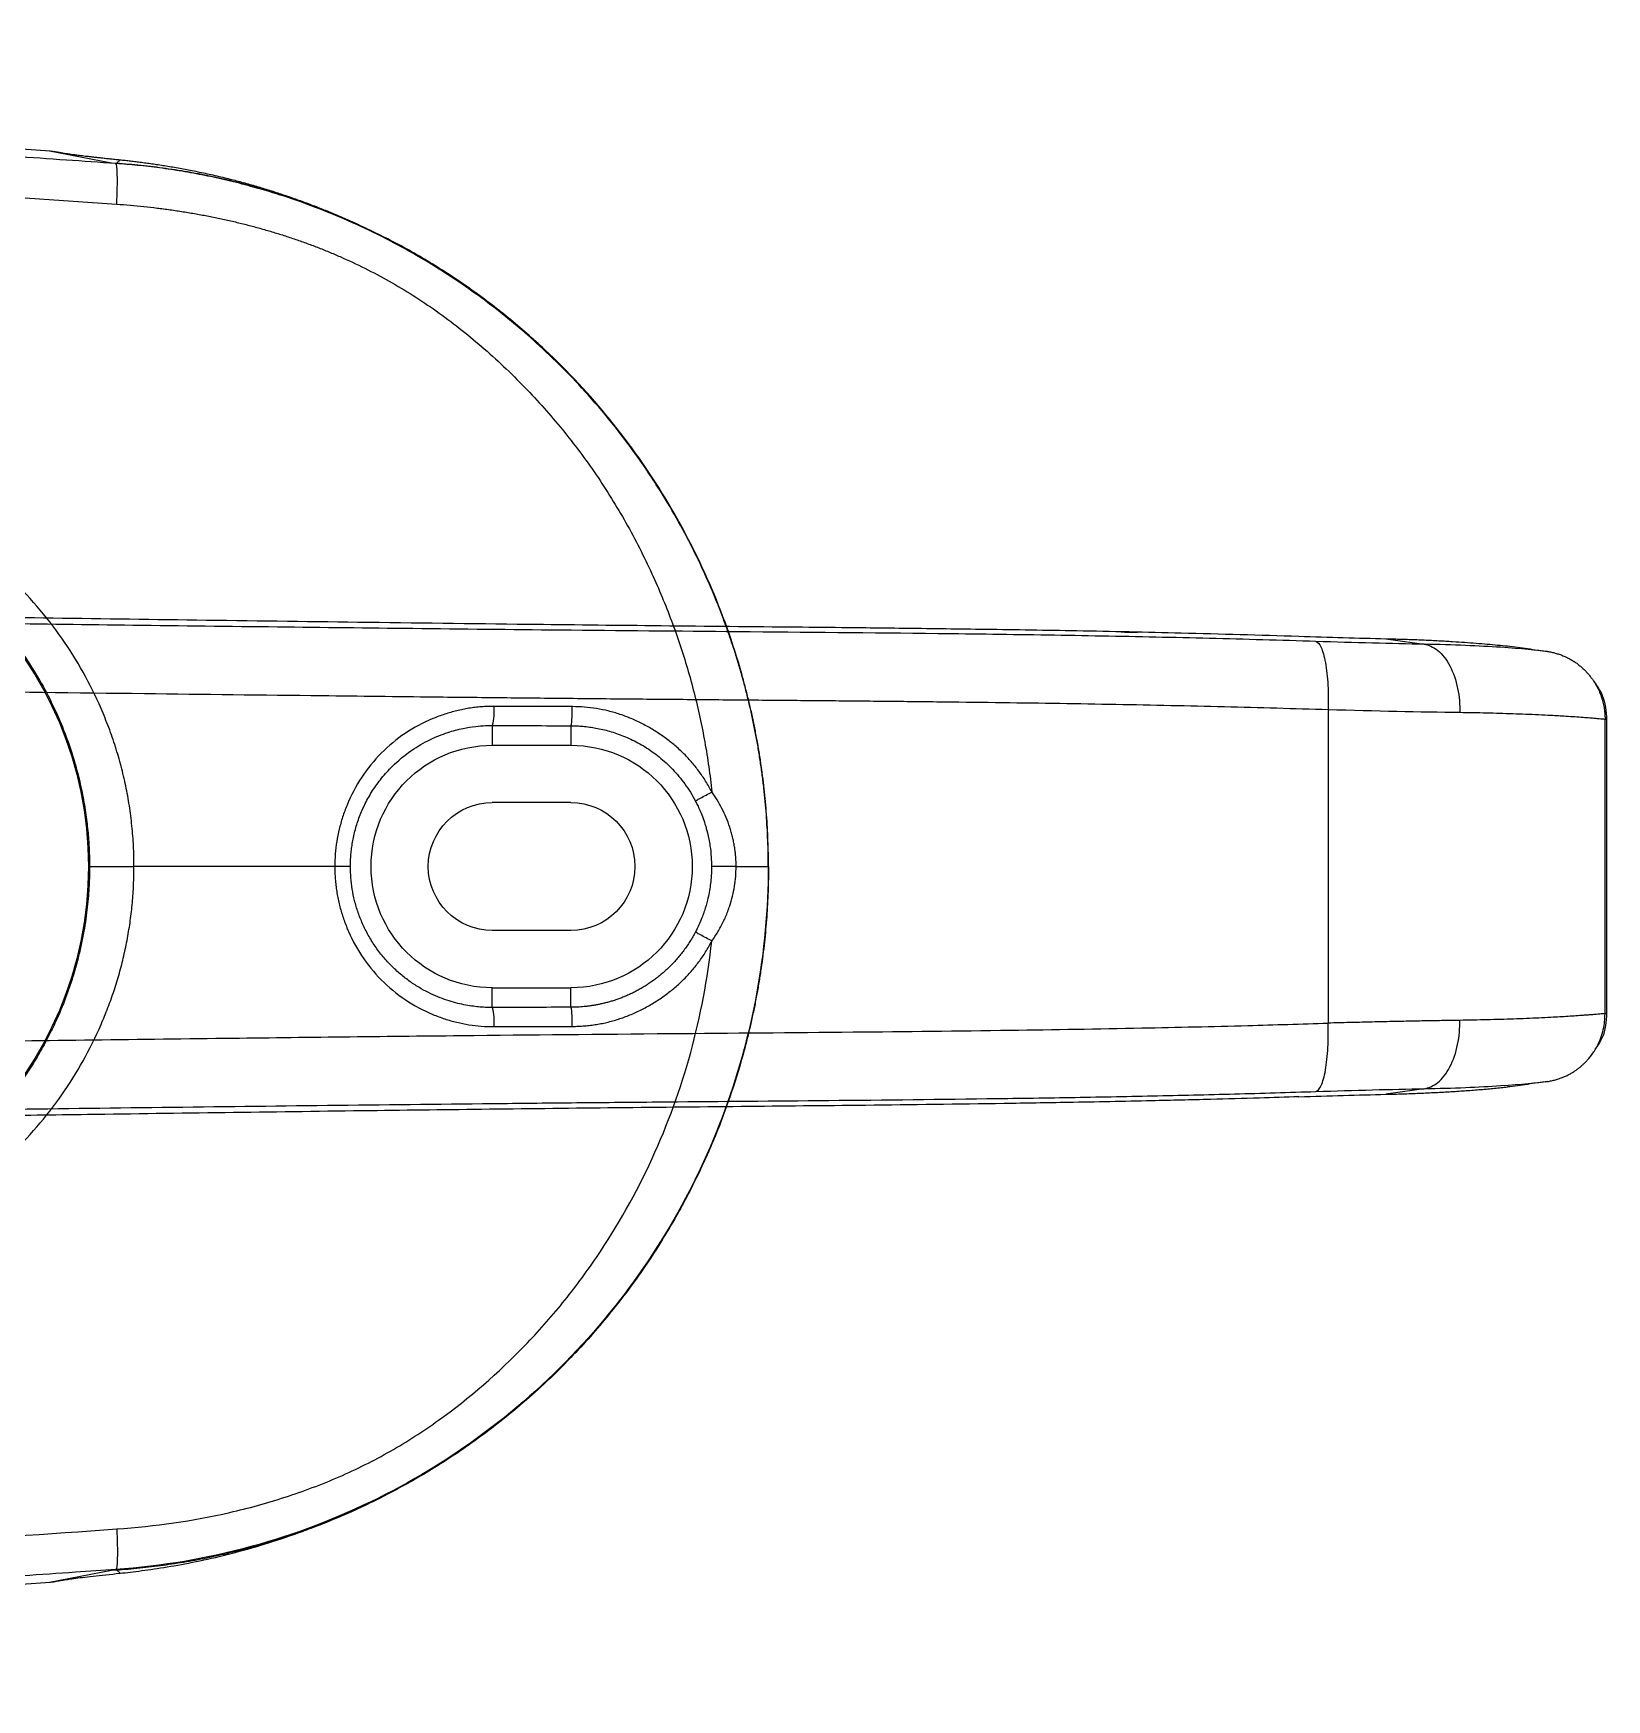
# Model space of a CAD drawing. Header units: millimetres. Extents: x 174875 to 182855, y -330615 to -324972.
# Drawn here: x 179456.9 to 179521.2, y -326687 to -326619 of the extents above; entities that cross this region are included whole.
import ezdxf

# ---------------------------------------------------------------- set-up
doc = ezdxf.new("R2010")
doc.units = ezdxf.units.MM
doc.header["$LTSCALE"] = 20
doc.linetypes.add('SLD-实线', pattern=[0])
doc.layers.get('0').update_dxf_attribs({"lineweight": 15})
doc.layers.add('Dim', color=4, linetype='Continuous', lineweight=9)
doc.layers.add('粗实线', color=7, linetype='SLD-实线', lineweight=25)

# ---------------------------------------------------------------- blocks, each defined once
blk = doc.blocks.new('20240306.112617')
at = {"layer": '粗实线'}
for p, q in [((125.7, 8.277), (125.7, 21.076)), ((137.012, 20.685), (137.012, 8.668)), ((137.012, 20.685), (137.079, 20.685)), ((137.079, 8.668), (137.079, 20.685)), ((137.079, 8.668), (137.012, 8.668))]:
    blk.add_line(p, q, dxfattribs=at)
at = {"layer": '粗实线', "flags": 128}
blk.add_lwpolyline([(124.501, 24.087), (124.434, 24.072), (124.433, 24.071)], dxfattribs=at)
at = {"layer": '粗实线'}
for points, knots in [([(17.388, 27.321), (17.607, 27.272), (18.043, 27.176), (18.697, 27.043), (19.349, 26.92), (19.997, 26.806), (20.641, 26.7), (21.282, 26.602), (21.919, 26.512), (22.552, 26.428), (23.181, 26.351), (24.147, 26.24), (25.454, 26.108), (27.127, 25.966), (28.793, 25.844), (31.011, 25.694), (33.806, 25.529), (38.322, 25.306), (42.877, 25.139), (47.416, 25.01), (51.963, 24.896), (57.589, 24.786), (64.406, 24.685), (73.48, 24.571), (82.574, 24.457), (90.393, 24.371), (94.884, 24.326), (99.318, 24.285), (104.976, 24.239), (110.592, 24.181), (115.144, 24.114), (118.517, 24.05), (121.868, 23.972), (124.093, 23.904), (125.202, 23.87)], [0, 0, 0, 0, 0.006329, 0.012604, 0.018825, 0.024994, 0.03111, 0.037176, 0.043191, 0.049155, 0.055069, 0.060933, 0.076358, 0.091749, 0.107687, 0.122798, 0.153361, 0.184996, 0.24726, 0.278436, 0.30964, 0.372109, 0.432969, 0.497306, 0.622711, 0.685462, 0.715487, 0.748242, 0.809548, 0.874, 0.905777, 0.937369, 0.968776, 1, 1, 1, 1]), ([(124.501, 24.087), (123.967, 24.104), (122.764, 24.142), (120.76, 24.197), (118.152, 24.26), (115.343, 24.316), (111.447, 24.38), (106.996, 24.435), (101.6, 24.488), (96.372, 24.54), (91.209, 24.599), (84.13, 24.687), (77.384, 24.78), (70.919, 24.872), (67.302, 24.923), (64.159, 24.969), (61.68, 25.008), (59.405, 25.046), (56.81, 25.092), (53.516, 25.156), (50.92, 25.216), (49.547, 25.248)], [0, 0, 0, 0, 0.021585, 0.048564, 0.080943, 0.126878, 0.161953, 0.23815, 0.306343, 0.379342, 0.448434, 0.513614, 0.663043, 0.717877, 0.771073, 0.806891, 0.842704, 0.869434, 0.897153, 0.945589, 1, 1, 1, 1]), ([(16.301, 24.879), (16.516, 24.832), (16.985, 24.729), (17.75, 24.576), (18.634, 24.412), (19.639, 24.244), (20.764, 24.076), (22.011, 23.914), (23.645, 23.731), (25.485, 23.563), (27.706, 23.393), (29.683, 23.252), (31.969, 23.09), (34.587, 22.911), (38.096, 22.681), (41.294, 22.495), (44.136, 22.353), (46.583, 22.247), (49.638, 22.154), (53.298, 22.074), (57.275, 22.002), (62.627, 21.917), (70.395, 21.817), (80.031, 21.697), (89.911, 21.583), (98.462, 21.503), (105.942, 21.443), (112.366, 21.375), (117.739, 21.286), (122.068, 21.188), (124.605, 21.11), (125.7, 21.076)], [0, 0, 0, 0, 0.006113, 0.013319, 0.021617, 0.031004, 0.041477, 0.053034, 0.06567, 0.086761, 0.103794, 0.126693, 0.140952, 0.166286, 0.198118, 0.236418, 0.253027, 0.275115, 0.302671, 0.335682, 0.374131, 0.410368, 0.480786, 0.58522, 0.673506, 0.752043, 0.820865, 0.880047, 0.929627, 0.969609, 1, 1, 1, 1]), ([(125.202, 23.87), (125.272, 23.85), (125.345, 23.773), (125.48, 23.48), (125.542, 23.263), (125.638, 22.725), (125.672, 22.404), (125.708, 21.739), (125.71, 21.396), (125.7, 21.076)], [0, 0, 0, 0, 0.25, 0.25, 0.5, 0.5, 0.75, 0.75, 1, 1, 1, 1]), ([(128.052, 23.984), (128.168, 23.981), (128.402, 23.976), (128.746, 23.965), (129.088, 23.953), (129.425, 23.94), (129.758, 23.925), (130.086, 23.909), (130.41, 23.892), (130.728, 23.874), (131.04, 23.854), (131.345, 23.833), (131.645, 23.811), (131.937, 23.788), (132.222, 23.763), (132.499, 23.738), (132.768, 23.712), (132.94, 23.694), (133.026, 23.685)], [0, 0, 0, 0, 0.059963, 0.120271, 0.180922, 0.241915, 0.303249, 0.364922, 0.426933, 0.48928, 0.551962, 0.614977, 0.678324, 0.742002, 0.80601, 0.870346, 0.93501, 1, 1, 1, 1]), ([(129.62, 23.755), (129.803, 23.731), (129.995, 23.65), (130.36, 23.353), (130.532, 23.136), (130.814, 22.599), (130.922, 22.281), (131.058, 21.62), (131.086, 21.28), (131.082, 20.962)], [0, 0, 0, 0, 0.25, 0.25, 0.5, 0.5, 0.75, 0.75, 1, 1, 1, 1]), ([(129.62, 23.755), (130.821, 23.733), (131.88, 23.686), (133.595, 23.575), (134.25, 23.51), (134.665, 23.461)], [0, 0, 0, 0, 0.5, 0.5, 1, 1, 1, 1]), ([(134.665, 23.461), (134.392, 23.501), (134.119, 23.54), (133.573, 23.614), (133.3, 23.651), (133.026, 23.685)], [0, 0, 0, 0, 0.5, 0.5, 1, 1, 1, 1]), ([(134.665, 23.461), (134.72, 23.452), (134.83, 23.434), (134.991, 23.394), (135.145, 23.346), (135.292, 23.291), (135.432, 23.229), (135.565, 23.162), (135.689, 23.089), (135.807, 23.013), (135.917, 22.933), (136.019, 22.851), (136.114, 22.767), (136.202, 22.681), (136.343, 22.534), (136.519, 22.311), (136.705, 22), (136.847, 21.676), (136.945, 21.345), (137.003, 21.014), (137.009, 20.794), (137.012, 20.685)], [0, 0, 0, 0, 0.043274, 0.085477, 0.126588, 0.166589, 0.205468, 0.243217, 0.279839, 0.315337, 0.349713, 0.382971, 0.415115, 0.446145, 0.476057, 0.569403, 0.660334, 0.74887, 0.835041, 0.918808, 1, 1, 1, 1]), ([(137.076, 20.661), (137.055, 21.01), (137.025, 21.53), (136.736, 21.953), (136.641, 22.092)], [0, 0, 0, 0, 0.6716106, 1, 1, 1, 1]), ([(131.082, 20.962), (130.973, 20.964), (130.753, 20.967), (130.415, 20.973), (130.068, 20.979), (129.713, 20.985), (129.348, 20.992), (128.975, 20.999), (128.593, 21.007), (128.203, 21.015), (127.805, 21.024), (127.399, 21.034), (126.985, 21.044), (126.564, 21.054), (126.135, 21.065), (125.845, 21.072), (125.7, 21.076)], [0, 0, 0, 0, 0.067239, 0.135123, 0.203651, 0.272823, 0.34264, 0.413101, 0.484206, 0.555957, 0.628352, 0.701392, 0.775076, 0.849406, 0.92438, 1, 1, 1, 1]), ([(137.012, 20.685), (136.98, 20.688), (136.912, 20.695), (136.795, 20.706), (136.659, 20.718), (136.501, 20.731), (136.32, 20.746), (136.006, 20.769), (135.522, 20.802), (134.902, 20.839), (134.32, 20.869), (133.812, 20.891), (133.287, 20.91), (132.749, 20.927), (132.201, 20.942), (131.649, 20.954), (131.269, 20.96), (131.082, 20.962)], [0, 0, 0, 0, 0.0349662, 0.0726171, 0.1129526, 0.1559728, 0.2016777, 0.2500673, 0.3750982, 0.5001296, 0.5775933, 0.6530383, 0.726465, 0.797874, 0.8672658, 0.9346409, 1, 1, 1, 1]), ([(125.7, 8.277), (125.001, 8.255), (123.588, 8.211), (121.443, 8.155), (119.25, 8.105), (117.01, 8.06), (114.722, 8.022), (112.386, 7.988), (110.002, 7.959), (107.57, 7.933), (105.09, 7.91), (102.562, 7.888), (99.984, 7.866), (97.358, 7.843), (94.681, 7.818), (91.954, 7.79), (88.583, 7.753), (83.709, 7.698), (76.98, 7.618), (69.365, 7.524), (62.775, 7.439), (57.651, 7.358), (53.736, 7.287), (50.1, 7.21), (46.788, 7.115), (43.805, 6.986), (40.537, 6.817), (36.901, 6.598), (32.814, 6.321), (29.563, 6.093), (27.128, 5.917), (25.494, 5.783), (23.884, 5.632), (22.328, 5.464), (20.775, 5.267), (19.426, 5.068), (18.245, 4.866), (17.268, 4.682), (16.623, 4.544), (16.301, 4.475)], [0, 0, 0, 0, 0.019393, 0.039217, 0.059471, 0.080157, 0.101272, 0.122819, 0.144795, 0.167201, 0.190039, 0.213312, 0.237024, 0.261178, 0.285773, 0.310809, 0.336285, 0.378511, 0.444721, 0.520603, 0.586302, 0.62382, 0.659536, 0.692333, 0.722199, 0.749129, 0.773113, 0.81074, 0.847845, 0.88438, 0.899623, 0.914647, 0.929331, 0.944019, 0.957733, 0.972468, 0.98169, 0.990868, 1, 1, 1, 1]), ([(125.202, 5.484), (125.272, 5.503), (125.344, 5.578), (125.478, 5.868), (125.54, 6.082), (125.637, 6.618), (125.671, 6.939), (125.708, 7.608), (125.71, 7.954), (125.7, 8.277)], [0, 0, 0, 0, 0.25, 0.25, 0.5, 0.5, 0.75, 0.75, 1, 1, 1, 1]), ([(129.62, 5.599), (129.802, 5.622), (129.994, 5.702), (130.359, 5.999), (130.531, 6.215), (130.813, 6.752), (130.921, 7.071), (131.058, 7.732), (131.086, 8.073), (131.082, 8.391)], [0, 0, 0, 0, 0.25, 0.25, 0.5, 0.5, 0.75, 0.75, 1, 1, 1, 1]), ([(137.012, 8.668), (136.979, 8.665), (136.906, 8.658), (136.771, 8.646), (136.598, 8.63), (136.38, 8.613), (136.006, 8.584), (135.489, 8.548), (134.859, 8.512), (134.307, 8.485), (133.788, 8.462), (133.257, 8.442), (132.717, 8.425), (132.174, 8.411), (131.632, 8.399), (131.263, 8.394), (131.082, 8.391)], [0, 0, 0, 0, 0.035867, 0.078811, 0.128826, 0.185903, 0.250033, 0.393825, 0.500082, 0.579774, 0.656697, 0.730859, 0.802265, 0.87092, 0.93683, 1, 1, 1, 1]), ([(134.665, 5.892), (134.718, 5.901), (134.824, 5.918), (134.982, 5.957), (135.138, 6.005), (135.291, 6.062), (135.44, 6.128), (135.583, 6.202), (135.722, 6.284), (135.854, 6.374), (135.98, 6.47), (136.098, 6.573), (136.209, 6.68), (136.313, 6.791), (136.408, 6.906), (136.495, 7.023), (136.575, 7.142), (136.647, 7.261), (136.711, 7.381), (136.768, 7.501), (136.817, 7.62), (136.86, 7.737), (136.897, 7.853), (136.928, 7.965), (136.953, 8.076), (136.973, 8.183), (136.989, 8.287), (137, 8.387), (137.008, 8.484), (137.012, 8.577), (137.012, 8.638), (137.012, 8.668)], [0, 0, 0, 0, 0.041279, 0.08273, 0.124265, 0.165793, 0.207222, 0.24846, 0.289419, 0.330012, 0.370154, 0.409767, 0.448776, 0.487114, 0.524718, 0.561533, 0.597509, 0.632604, 0.666782, 0.700014, 0.732276, 0.763551, 0.793827, 0.823095, 0.851355, 0.878606, 0.904853, 0.930105, 0.954371, 0.977664, 1, 1, 1, 1]), ([(136.555, 7.119), (136.684, 7.303), (137.012, 7.77), (137.051, 8.345), (137.076, 8.692)], [0, 0, 0, 0, 0.394815, 1, 1, 1, 1]), ([(125.202, 5.484), (124.48, 5.461), (123.032, 5.416), (120.851, 5.358), (118.658, 5.308), (116.45, 5.264), (114.23, 5.226), (111.996, 5.194), (107.778, 5.141), (101.884, 5.09), (94.733, 5.028), (88.466, 4.962), (82.652, 4.895), (76.975, 4.826), (70.811, 4.749), (64.406, 4.668), (58.409, 4.579), (53.228, 4.482), (48.681, 4.378), (44.796, 4.271), (41.672, 4.167), (39.406, 4.082), (36.781, 3.971), (33.806, 3.825), (30.85, 3.649), (28.305, 3.477), (26.088, 3.305), (24.159, 3.118), (22.546, 2.927), (21.276, 2.754), (19.991, 2.55), (18.69, 2.315), (17.824, 2.127), (17.388, 2.033)], [0, 0, 0, 0, 0.020329, 0.040773, 0.061333, 0.082009, 0.102801, 0.12371, 0.144734, 0.221172, 0.288964, 0.344939, 0.396233, 0.451006, 0.502695, 0.56703, 0.627891, 0.66779, 0.709395, 0.752739, 0.774455, 0.795211, 0.815008, 0.846641, 0.877205, 0.896768, 0.917372, 0.939069, 0.950843, 0.96282, 0.975002, 0.987393, 1, 1, 1, 1]), ([(128.052, 5.369), (128.161, 5.372), (128.378, 5.377), (128.698, 5.387), (129.013, 5.397), (129.322, 5.409), (129.626, 5.422), (129.924, 5.436), (130.218, 5.451), (130.505, 5.467), (130.862, 5.488), (131.28, 5.515), (131.75, 5.55), (132.198, 5.588), (132.627, 5.627), (132.893, 5.654), (133.026, 5.668)], [0, 0, 0, 0, 0.056072, 0.111975, 0.16774, 0.223403, 0.278998, 0.334559, 0.39012, 0.445717, 0.501383, 0.60116, 0.700706, 0.800224, 0.89992, 1, 1, 1, 1]), ([(134.665, 5.892), (134.25, 5.843), (133.595, 5.778), (131.88, 5.667), (130.821, 5.62), (129.62, 5.599)], [0, 0, 0, 0, 0.5, 0.5, 1, 1, 1, 1]), ([(133.026, 5.668), (133.3, 5.703), (133.573, 5.739), (134.119, 5.814), (134.392, 5.852), (134.665, 5.892)], [0, 0, 0, 0, 0.5, 0.5, 1, 1, 1, 1]), ([(49.547, 4.105), (50.183, 4.121), (51.445, 4.151), (53.323, 4.192), (55.171, 4.229), (56.99, 4.264), (58.779, 4.296), (60.539, 4.326), (62.269, 4.355), (63.97, 4.381), (65.642, 4.406), (68.721, 4.451), (73.328, 4.516), (79.584, 4.604), (86.18, 4.692), (92.392, 4.769), (98.265, 4.833), (102.538, 4.874), (105.996, 4.909), (108.664, 4.939), (111.868, 4.98), (115.605, 5.04), (119.876, 5.128), (122.9, 5.219), (124.501, 5.267)], [0, 0, 0, 0, 0.025196, 0.050001, 0.074419, 0.098451, 0.122098, 0.145363, 0.168246, 0.19075, 0.212875, 0.234622, 0.313053, 0.396184, 0.484079, 0.576782, 0.645194, 0.720052, 0.748695, 0.784553, 0.827622, 0.877894, 0.935357, 1, 1, 1, 1]), ([(117.247, 5.094), (117.314, 5.095), (117.536, 5.098), (117.758, 5.105), (117.913, 5.11)], [0, 0, 0, 0, 0.303099, 1, 1, 1, 1])]:
    blk.add_open_spline(points, degree=3, knots=knots, dxfattribs=at)
for points in [[(124.501, 24.087), (125.733, 24.046), (126.931, 24.012), (128.052, 23.984)], [(125.202, 23.87), (126.783, 23.818), (128.293, 23.778), (129.62, 23.755)], [(129.62, 23.755), (129.1, 23.832), (128.577, 23.908), (128.052, 23.984)], [(131.082, 8.391), (129.466, 8.37), (127.627, 8.329), (125.7, 8.277)], [(129.62, 5.599), (128.293, 5.575), (126.783, 5.535), (125.202, 5.484)], [(128.052, 5.369), (128.577, 5.445), (129.1, 5.522), (129.62, 5.599)], [(124.501, 5.267), (125.736, 5.307), (126.928, 5.342), (128.052, 5.369)]]:
    blk.add_open_spline(points, degree=3, dxfattribs=at)
blk = doc.blocks.new('20250328.085552')
at = {"layer": '粗实线'}
for p, q in [((27.51, 68.2), (96.166, 63.401)), ((96.137, 63.403), (98.673, 62.914)), ((98.673, 62.914), (98.874, 62.9)), ((98.874, 62.9), (98.853, 62.881)), ((98.874, 62.9), (99.018, 63.034)), ((114.229, 39.921), (114.229, 39.113)), ((117.445, 39.911), (117.445, 39.113)), ((114.229, 39.113), (117.445, 39.113)), ((117.445, 36.773), (114.229, 36.773)), ((125.515, 34.16), (125.507, 34.16)), ((117.445, 31.547), (114.229, 31.547)), ((114.229, 28.399), (114.229, 29.207)), ((114.229, 29.207), (117.445, 29.207)), ((117.445, 28.409), (117.445, 29.207)), ((27.51, 0.12), (96.166, 4.919)), ((96.137, 4.917), (98.673, 5.406)), ((98.673, 5.406), (98.874, 5.42)), ((98.874, 5.42), (98.853, 5.439)), ((98.874, 5.42), (99.018, 5.286))]:
    blk.add_line(p, q, dxfattribs=at)
at = {"layer": '粗实线', "flags": 128}
blk.add_lwpolyline([(108.432, 34.16), (108.416, 34.16), (108.378, 34.16), (108.318, 34.16), (108.24, 34.16), (108.145, 34.16), (108.036, 34.16), (107.918, 34.16), (107.793, 34.16)], dxfattribs=at)
at = {"layer": '粗实线'}
for centre, radius, start, end in [((82.609, 34.16), 15.119, 270, 90), ((111.602, 40.509), 2.692, 347.38407, 4.09616), ((114.229, 34.16), 4.953, 90, 270), ((117.445, 34.16), 4.953, 270, 90), ((114.229, 34.16), 2.613, 90, 270), ((117.445, 34.16), 2.613, 270, 90), ((111.602, 27.811), 2.692, 355.90384, 12.61593)]:
    blk.add_arc(centre, radius, start, end, dxfattribs=at)
for points, knots in [([(98.853, 62.88), (98.302, 62.918), (97.039, 63.005), (94.902, 63.153), (92.282, 63.334), (89.178, 63.549), (84.535, 63.87), (78.968, 64.256), (72.96, 64.673), (66.632, 65.113), (60.54, 65.536), (55.353, 65.895), (52.112, 66.119), (49.462, 66.303), (47.545, 66.435), (46.416, 66.513)], [0, 0, 0, 0, 0.031551, 0.072321, 0.12231, 0.181519, 0.249949, 0.387977, 0.49992, 0.593568, 0.749936, 0.848343, 0.89029, 0.935366, 1, 1, 1, 1]), ([(96.196, 63.399), (96.345, 63.373), (96.493, 63.347), (96.717, 63.31), (96.792, 63.298), (96.906, 63.28), (96.944, 63.274), (97.031, 63.261), (97.079, 63.254), (97.337, 63.22), (97.604, 63.189), (98.241, 63.118), (98.613, 63.078), (99.018, 63.034)], [0, 0, 0, 0, 0.25, 0.25, 0.375, 0.375, 0.4375, 0.4375, 0.5, 0.5, 0.75, 0.75, 1, 1, 1, 1]), ([(64.993, 63.079), (70.645, 62.793), (76.298, 62.531), (87.598, 61.952), (93.245, 61.633), (98.887, 61.227)], [0, 0, 0, 0, 0.5, 0.5, 1, 1, 1, 1]), ([(125.507, 34.16), (125.504, 37.616), (124.86, 41.153), (122.384, 47.678), (120.519, 50.775), (116.953, 54.758), (115.619, 55.997), (112.731, 58.2), (111.19, 59.16), (107.91, 60.79), (106.158, 61.46), (102.581, 62.435), (100.738, 62.751), (98.853, 62.881)], [0, 0, 0, 0, 0.25, 0.25, 0.5, 0.5, 0.625, 0.625, 0.75, 0.75, 0.875, 0.875, 1, 1, 1, 1]), ([(98.887, 61.227), (98.906, 61.685), (98.915, 62.119), (98.902, 62.714), (98.881, 62.864), (98.853, 62.88)], [0, 0, 0, 0, 0.5, 0.5, 1, 1, 1, 1]), ([(98.874, 62.9), (99.033, 62.889), (99.351, 62.865), (99.829, 62.82), (100.306, 62.767), (100.782, 62.705), (101.258, 62.636), (101.734, 62.559), (102.209, 62.473), (102.683, 62.379), (103.156, 62.277), (103.627, 62.167), (104.215, 62.019), (104.92, 61.824), (105.742, 61.57), (106.567, 61.287), (107.395, 60.973), (108.224, 60.631), (108.771, 60.38), (109.046, 60.253)], [0, 0, 0, 0, 0.045234, 0.090508, 0.135827, 0.181195, 0.226616, 0.272093, 0.31763, 0.363232, 0.408901, 0.454642, 0.500459, 0.580594, 0.661955, 0.744558, 0.828423, 0.913564, 1, 1, 1, 1]), ([(99.018, 63.034), (99.154, 63.019), (99.294, 63.004), (99.589, 62.969), (99.744, 62.95), (100.228, 62.886), (100.578, 62.835), (101.695, 62.651), (102.527, 62.486), (104.273, 62.049), (105.188, 61.777), (106.355, 61.367), (106.59, 61.282), (107.068, 61.101), (107.311, 61.006), (108.046, 60.706), (108.546, 60.488), (109.046, 60.253)], [0, 0, 0, 0, 0.0625, 0.0625, 0.125, 0.125, 0.25, 0.25, 0.5, 0.5, 0.75, 0.75, 0.8125, 0.8125, 0.875, 0.875, 1, 1, 1, 1]), ([(98.887, 61.227), (100.45, 61.114), (101.986, 60.897), (104.259, 60.378), (105.014, 60.171), (106.509, 59.686), (107.248, 59.408), (108.689, 58.782), (109.39, 58.433), (110.744, 57.66), (111.399, 57.238), (113.298, 55.877), (114.484, 54.844), (116.104, 53.168), (116.616, 52.59), (117.589, 51.391), (118.972, 49.527), (120.113, 47.497), (121.402, 44.696), (121.928, 43.252), (122.743, 40.273), (123.032, 38.744), (123.198, 37.21)], [0, 0, 0, 0, 0.125, 0.125, 0.1875, 0.1875, 0.25, 0.25, 0.3125, 0.3125, 0.375, 0.375, 0.5, 0.5, 0.5625, 0.5625, 0.625, 0.75, 0.75, 0.875, 0.875, 1, 1, 1, 1]), ([(125.515, 34.16), (125.514, 34.329), (125.512, 34.669), (125.498, 35.18), (125.475, 35.695), (125.443, 36.212), (125.401, 36.732), (125.349, 37.255), (125.288, 37.781), (125.216, 38.308), (125.134, 38.838), (125.042, 39.37), (124.939, 39.903), (124.826, 40.437), (124.701, 40.973), (124.566, 41.51), (124.307, 42.461), (123.869, 43.839), (123.166, 45.638), (122.306, 47.462), (121.357, 49.151), (120.262, 50.833), (119.001, 52.509), (117.642, 54.043), (116.406, 55.259), (115.393, 56.163), (114.436, 56.943), (113.49, 57.65), (112.56, 58.288), (111.651, 58.861), (110.77, 59.375), (110.182, 59.683), (109.897, 59.833)], [0, 0, 0, 0, 0.015862, 0.031836, 0.047922, 0.064122, 0.080435, 0.096864, 0.11341, 0.130072, 0.146853, 0.163752, 0.180771, 0.197911, 0.215172, 0.232555, 0.250062, 0.308113, 0.369044, 0.432877, 0.499629, 0.553503, 0.624683, 0.700142, 0.749562, 0.790622, 0.829916, 0.867447, 0.903216, 0.937229, 0.969488, 1, 1, 1, 1]), ([(82.431, 50.779), (82.569, 50.778), (82.845, 50.777), (83.259, 50.763), (83.671, 50.739), (84.083, 50.706), (84.493, 50.662), (84.902, 50.609), (85.31, 50.546), (85.717, 50.473), (86.122, 50.39), (86.527, 50.297), (86.93, 50.195), (87.333, 50.082), (87.734, 49.96), (88.134, 49.827), (88.533, 49.685), (89.832, 49.187), (91.942, 48.126), (94.125, 46.412), (95.641, 44.816), (96.658, 43.509), (97.535, 42.109), (98.134, 40.897), (98.531, 39.927), (98.78, 39.229), (98.997, 38.524), (99.179, 37.812), (99.329, 37.094), (99.445, 36.369), (99.528, 35.638), (99.58, 34.901), (99.586, 34.408), (99.589, 34.16)], [0, 0, 0, 0, 0.015671, 0.031298, 0.046891, 0.062459, 0.078013, 0.093563, 0.109117, 0.124686, 0.14028, 0.155908, 0.17158, 0.187306, 0.203095, 0.218957, 0.234902, 0.250938, 0.376149, 0.499967, 0.562965, 0.625197, 0.687279, 0.749827, 0.777979, 0.805912, 0.833681, 0.861343, 0.888952, 0.916566, 0.944242, 0.972035, 1, 1, 1, 1]), ([(97.772, 34.16), (97.771, 34.284), (97.77, 34.543), (97.754, 34.944), (97.726, 35.372), (97.683, 35.828), (97.623, 36.31), (97.542, 36.818), (97.438, 37.35), (97.309, 37.905), (97.151, 38.483), (96.961, 39.08), (96.736, 39.696), (96.473, 40.327), (96.17, 40.97), (95.824, 41.624), (95.43, 42.284), (94.988, 42.946), (94.494, 43.607), (93.946, 44.26), (93.322, 44.924), (92.627, 45.577), (91.872, 46.199), (91.097, 46.758), (90.309, 47.255), (89.511, 47.692), (88.71, 48.072), (87.909, 48.396), (87.113, 48.667), (86.325, 48.888), (85.549, 49.062), (84.788, 49.191), (84.044, 49.279), (83.319, 49.331), (82.843, 49.336), (82.609, 49.339)], [0, 0, 0, 0, 0.015623, 0.032427, 0.050415, 0.069587, 0.089945, 0.11149, 0.134222, 0.158142, 0.183252, 0.209551, 0.23704, 0.26572, 0.295591, 0.326655, 0.35891, 0.392359, 0.427001, 0.462837, 0.499867, 0.541896, 0.582936, 0.62299, 0.662064, 0.70016, 0.737284, 0.77344, 0.808635, 0.842874, 0.876164, 0.908513, 0.939929, 0.970422, 1, 1, 1, 1]), ([(107.794, 34.16), (107.795, 34.246), (107.796, 34.417), (107.812, 34.673), (107.837, 34.927), (107.872, 35.18), (107.917, 35.431), (107.971, 35.681), (108.036, 35.929), (108.111, 36.176), (108.196, 36.421), (108.414, 36.983), (108.853, 37.823), (109.663, 38.819), (110.65, 39.637), (111.56, 40.121), (112.282, 40.39), (112.775, 40.531), (113.274, 40.631), (113.779, 40.692), (114.118, 40.699), (114.288, 40.702)], [0, 0, 0, 0, 0.0250106, 0.0499173, 0.0747596, 0.0995769, 0.1244091, 0.1492956, 0.174276, 0.1993889, 0.2246727, 0.2501647, 0.3757643, 0.5002445, 0.6247773, 0.7502638, 0.801031, 0.8510728, 0.9007009, 0.9502357, 1, 1, 1, 1]), ([(117.5, 40.691), (117.501, 40.521), (117.496, 40.31), (117.475, 40), (117.459, 39.919), (117.445, 39.911)], [0, 0, 0, 0, 0.5, 0.5, 1, 1, 1, 1]), ([(117.501, 40.692), (117.584, 40.691), (117.75, 40.689), (117.998, 40.673), (118.244, 40.648), (118.488, 40.614), (118.73, 40.569), (118.97, 40.515), (119.208, 40.452), (119.444, 40.378), (119.678, 40.295), (119.91, 40.203), (120.14, 40.1), (120.368, 39.988), (120.594, 39.867), (120.891, 39.693), (121.248, 39.457), (121.649, 39.146), (122.021, 38.81), (122.362, 38.448), (122.673, 38.061), (122.956, 37.649), (123.117, 37.357), (123.198, 37.21)], [0, 0, 0, 0, 0.035732, 0.071225, 0.106533, 0.141714, 0.176823, 0.211919, 0.247059, 0.282301, 0.3177, 0.353313, 0.389196, 0.425402, 0.461984, 0.498993, 0.572551, 0.644729, 0.715944, 0.786634, 0.857244, 0.92822, 1, 1, 1, 1]), ([(114.229, 39.921), (114.152, 39.921), (113.988, 39.919), (113.73, 39.903), (113.446, 39.874), (113.139, 39.825), (112.809, 39.753), (112.458, 39.655), (112.089, 39.525), (111.707, 39.359), (111.314, 39.152), (110.916, 38.902), (110.519, 38.602), (110.129, 38.251), (109.764, 37.853), (109.436, 37.421), (109.157, 36.97), (108.925, 36.506), (108.739, 36.034), (108.598, 35.56), (108.502, 35.088), (108.443, 34.622), (108.436, 34.312), (108.432, 34.16)], [0, 0, 0, 0, 0.025554, 0.054025, 0.085416, 0.119729, 0.156967, 0.197134, 0.240233, 0.286268, 0.33524, 0.387156, 0.442017, 0.499829, 0.560996, 0.620748, 0.679089, 0.736028, 0.791572, 0.84573, 0.898513, 0.949932, 1, 1, 1, 1]), ([(122.531, 36.834), (122.495, 36.9), (122.423, 37.032), (122.307, 37.224), (122.186, 37.408), (122.059, 37.586), (121.927, 37.756), (121.791, 37.92), (121.651, 38.076), (121.507, 38.225), (121.36, 38.366), (121.211, 38.501), (121.059, 38.628), (120.905, 38.748), (120.749, 38.862), (120.592, 38.968), (120.434, 39.068), (120.275, 39.162), (120.116, 39.249), (119.957, 39.329), (119.798, 39.404), (119.639, 39.472), (119.481, 39.535), (119.324, 39.592), (119.168, 39.644), (119.014, 39.69), (118.861, 39.731), (118.709, 39.768), (118.56, 39.8), (118.412, 39.827), (118.267, 39.851), (118.124, 39.87), (117.983, 39.885), (117.845, 39.897), (117.709, 39.905), (117.576, 39.91), (117.489, 39.911), (117.445, 39.911)], [0, 0, 0, 0, 0.036287, 0.072119, 0.107493, 0.142412, 0.176876, 0.210883, 0.244436, 0.277533, 0.310175, 0.342363, 0.374096, 0.405375, 0.4362, 0.466571, 0.496489, 0.525953, 0.554964, 0.583522, 0.611628, 0.639281, 0.666482, 0.693232, 0.71953, 0.745376, 0.770772, 0.795717, 0.820212, 0.844256, 0.867851, 0.890997, 0.913694, 0.935942, 0.957742, 0.979095, 1, 1, 1, 1]), ([(123.202, 37.203), (123.127, 37.164), (123.045, 37.12), (122.882, 37.034), (122.803, 36.991), (122.67, 36.919), (122.616, 36.89), (122.547, 36.852), (122.53, 36.842), (122.528, 36.839)], [0, 0, 0, 0, 0.25, 0.25, 0.5, 0.5, 0.75, 0.75, 1, 1, 1, 1]), ([(123.187, 34.163), (123.186, 34.238), (123.185, 34.398), (123.169, 34.65), (123.139, 34.926), (123.092, 35.226), (123.015, 35.58), (122.921, 35.908), (122.803, 36.242), (122.684, 36.53), (122.58, 36.737), (122.531, 36.833)], [0, 0, 0, 0, 0.0817206, 0.1725577, 0.2725254, 0.3816354, 0.4998976, 0.6638475, 0.7498293, 0.8832422, 1, 1, 1, 1]), ([(123.198, 37.21), (123.242, 37.148), (123.328, 37.024), (123.448, 36.831), (123.562, 36.632), (123.668, 36.425), (123.765, 36.213), (123.853, 35.993), (123.952, 35.713), (124.051, 35.372), (124.132, 34.97), (124.183, 34.566), (124.189, 34.297), (124.192, 34.163)], [0, 0, 0, 0, 0.069097, 0.138909, 0.209417, 0.280623, 0.352542, 0.425203, 0.498646, 0.626483, 0.752362, 0.876703, 1, 1, 1, 1]), ([(99.589, 34.16), (99.588, 34.021), (99.586, 33.742), (99.57, 33.326), (99.544, 32.912), (99.507, 32.499), (99.46, 32.088), (99.402, 31.68), (99.333, 31.273), (99.255, 30.868), (99.165, 30.466), (99.065, 30.065), (98.955, 29.667), (98.834, 29.27), (98.703, 28.876), (98.561, 28.483), (98.408, 28.093), (98.086, 27.326), (97.536, 26.212), (96.66, 24.812), (95.642, 23.505), (94.376, 22.173), (92.827, 20.872), (90.961, 19.689), (89.364, 18.943), (88.138, 18.489), (87.336, 18.233), (86.53, 18.018), (85.719, 17.842), (84.904, 17.706), (84.084, 17.61), (83.259, 17.551), (82.707, 17.544), (82.431, 17.541)], [0, 0, 0, 0, 0.015741, 0.031421, 0.047051, 0.062639, 0.078196, 0.093732, 0.109257, 0.124781, 0.140313, 0.155865, 0.171446, 0.187066, 0.202734, 0.218462, 0.234258, 0.250131, 0.312591, 0.374635, 0.436879, 0.499937, 0.582542, 0.665121, 0.749133, 0.781084, 0.812712, 0.844092, 0.875301, 0.906418, 0.937522, 0.96869, 1, 1, 1, 1]), ([(82.609, 18.981), (82.734, 18.982), (82.987, 18.983), (83.369, 18.997), (83.757, 19.021), (84.151, 19.056), (84.551, 19.101), (84.956, 19.159), (85.366, 19.228), (85.78, 19.31), (86.198, 19.406), (86.62, 19.514), (87.045, 19.637), (87.472, 19.775), (87.902, 19.927), (88.332, 20.095), (88.764, 20.278), (89.195, 20.478), (89.626, 20.694), (90.056, 20.927), (90.483, 21.177), (90.908, 21.445), (91.328, 21.73), (91.745, 22.034), (92.156, 22.355), (92.56, 22.695), (92.958, 23.053), (93.546, 23.623), (94.272, 24.422), (95.066, 25.467), (95.731, 26.515), (96.278, 27.55), (96.718, 28.557), (97.062, 29.526), (97.323, 30.448), (97.512, 31.314), (97.642, 32.119), (97.722, 32.86), (97.765, 33.533), (97.77, 33.959), (97.772, 34.16)], [0, 0, 0, 0, 0.015813, 0.031889, 0.048231, 0.06484, 0.081718, 0.098866, 0.116285, 0.133976, 0.151942, 0.170182, 0.188699, 0.207493, 0.226565, 0.245916, 0.265547, 0.28546, 0.305653, 0.32613, 0.346889, 0.367933, 0.389261, 0.410874, 0.432773, 0.454959, 0.477431, 0.500191, 0.558273, 0.61336, 0.665455, 0.71456, 0.760675, 0.803804, 0.843949, 0.88111, 0.915293, 0.946499, 0.974733, 1, 1, 1, 1]), ([(97.772, 34.16), (97.776, 34.16), (97.819, 34.16), (97.997, 34.16), (98.133, 34.16), (98.479, 34.16), (98.689, 34.16), (99.134, 34.16), (99.367, 34.16), (99.589, 34.16)], [0, 0, 0, 0, 0.25, 0.25, 0.5, 0.5, 0.75, 0.75, 1, 1, 1, 1]), ([(125.507, 34.16), (125.506, 33.984), (125.504, 33.632), (125.488, 33.103), (125.463, 32.571), (125.429, 32.037), (125.384, 31.501), (125.329, 30.963), (125.263, 30.423), (125.187, 29.882), (125.1, 29.34), (125.003, 28.797), (124.895, 28.253), (124.775, 27.709), (124.645, 27.164), (124.503, 26.619), (124.35, 26.074), (124.186, 25.53), (124.01, 24.987), (123.822, 24.444), (123.406, 23.314), (122.635, 21.517), (121.493, 19.408), (120.009, 17.134), (118.278, 14.952), (116.201, 12.863), (114.154, 11.16), (112, 9.664), (109.967, 8.523), (108.199, 7.703), (106.868, 7.167), (105.6, 6.727), (104.458, 6.389), (103.427, 6.127), (102.488, 5.922), (101.56, 5.752), (100.645, 5.616), (99.744, 5.509), (99.148, 5.462), (98.853, 5.439)], [0, 0, 0, 0, 0.01213, 0.024326, 0.036587, 0.048913, 0.061306, 0.073766, 0.086293, 0.098888, 0.111551, 0.124283, 0.137085, 0.149956, 0.162897, 0.175908, 0.188991, 0.202145, 0.21537, 0.228668, 0.242038, 0.299158, 0.364743, 0.409341, 0.489185, 0.559384, 0.615433, 0.675284, 0.742279, 0.777745, 0.810993, 0.842031, 0.870871, 0.893475, 0.915635, 0.937359, 0.958655, 0.979532, 1, 1, 1, 1]), ([(114.288, 27.618), (114.203, 27.618), (114.033, 27.62), (113.78, 27.635), (113.527, 27.659), (113.276, 27.694), (113.027, 27.739), (112.778, 27.794), (112.531, 27.86), (112.286, 27.936), (112.041, 28.021), (111.483, 28.242), (110.65, 28.685), (109.664, 29.501), (108.854, 30.496), (108.376, 31.412), (108.108, 32.139), (107.967, 32.636), (107.867, 33.139), (107.805, 33.648), (107.797, 33.989), (107.794, 34.16)], [0, 0, 0, 0, 0.024878, 0.049675, 0.07443, 0.099184, 0.123977, 0.148851, 0.173845, 0.198997, 0.224348, 0.249934, 0.375456, 0.499786, 0.623948, 0.749612, 0.800491, 0.850658, 0.90042, 0.950094, 1, 1, 1, 1]), ([(108.432, 34.16), (108.433, 34.08), (108.435, 33.918), (108.452, 33.672), (108.478, 33.422), (108.517, 33.167), (108.569, 32.908), (108.633, 32.646), (108.712, 32.382), (108.806, 32.116), (108.915, 31.85), (109.039, 31.584), (109.18, 31.32), (109.338, 31.058), (109.513, 30.8), (109.705, 30.548), (109.914, 30.302), (110.299, 29.9), (110.877, 29.421), (111.653, 28.971), (112.369, 28.683), (112.995, 28.517), (113.512, 28.435), (113.911, 28.402), (114.137, 28.4), (114.229, 28.399)], [0, 0, 0, 0, 0.026291, 0.053236, 0.08084, 0.109103, 0.138029, 0.167618, 0.197874, 0.228797, 0.260388, 0.29265, 0.325582, 0.359186, 0.393462, 0.428412, 0.464035, 0.500332, 0.61271, 0.711392, 0.796398, 0.867748, 0.925456, 0.969536, 1, 1, 1, 1]), ([(125.515, 34.16), (125.514, 33.983), (125.512, 33.628), (125.496, 33.097), (125.472, 32.567), (125.438, 32.038), (125.394, 31.51), (125.341, 30.983), (125.277, 30.456), (125.205, 29.931), (125.122, 29.407), (125.03, 28.885), (124.928, 28.363), (124.816, 27.843), (124.695, 27.324), (124.564, 26.807), (124.124, 25.194), (123.179, 22.539), (121.361, 19.046), (119.104, 15.841), (117.096, 13.69), (115.642, 12.375), (114.886, 11.736), (114.111, 11.127), (113.318, 10.547), (112.506, 9.996), (111.677, 9.475), (110.831, 8.979), (110.252, 8.673), (109.962, 8.52)], [0, 0, 0, 0, 0.016656, 0.033292, 0.049913, 0.066524, 0.083131, 0.099738, 0.116352, 0.132978, 0.149621, 0.166287, 0.18298, 0.199707, 0.216471, 0.23328, 0.250137, 0.37448, 0.499623, 0.624958, 0.749485, 0.781307, 0.81291, 0.844329, 0.875603, 0.906768, 0.937864, 0.968928, 1, 1, 1, 1]), ([(122.531, 31.487), (122.559, 31.541), (122.621, 31.663), (122.717, 31.872), (122.822, 32.13), (122.929, 32.438), (123.041, 32.837), (123.128, 33.288), (123.179, 33.75), (123.185, 34.033), (123.187, 34.163)], [0, 0, 0, 0, 0.065454, 0.148182, 0.248197, 0.365504, 0.500098, 0.6942, 0.860818, 1, 1, 1, 1]), ([(124.194, 34.159), (124.106, 34.159), (123.997, 34.159), (123.761, 34.159), (123.635, 34.159), (123.419, 34.159), (123.33, 34.159), (123.217, 34.159), (123.191, 34.16), (123.187, 34.16)], [0, 0, 0, 0, 0.25, 0.25, 0.5, 0.5, 0.75, 0.75, 1, 1, 1, 1]), ([(124.192, 34.157), (124.191, 34.09), (124.19, 33.956), (124.177, 33.755), (124.157, 33.554), (124.128, 33.352), (124.092, 33.151), (124.047, 32.951), (123.994, 32.75), (123.912, 32.485), (123.792, 32.162), (123.62, 31.791), (123.424, 31.439), (123.273, 31.219), (123.198, 31.11)], [0, 0, 0, 0, 0.0615527, 0.1233036, 0.1853191, 0.2476632, 0.3103957, 0.3735721, 0.4372423, 0.5014493, 0.6294174, 0.7550912, 0.8786162, 1, 1, 1, 1]), ([(124.192, 34.163), (124.385, 34.163), (124.569, 34.164), (124.899, 34.164), (125.042, 34.164), (125.382, 34.164), (125.5, 34.164), (125.507, 34.164)], [0, 0, 0, 0, 0.25, 0.25, 0.5, 0.5, 1, 1, 1, 1]), ([(117.445, 28.409), (117.526, 28.41), (117.69, 28.413), (117.941, 28.43), (118.201, 28.459), (118.469, 28.501), (118.744, 28.558), (119.024, 28.631), (119.31, 28.721), (119.6, 28.83), (119.893, 28.958), (120.186, 29.106), (120.479, 29.276), (120.769, 29.469), (121.054, 29.685), (121.333, 29.924), (121.602, 30.188), (121.86, 30.476), (122.103, 30.789), (122.331, 31.126), (122.464, 31.365), (122.531, 31.487)], [0, 0, 0, 0, 0.038859, 0.079236, 0.121135, 0.164557, 0.209506, 0.255983, 0.30399, 0.353529, 0.404601, 0.457209, 0.511354, 0.567036, 0.624259, 0.683022, 0.743328, 0.805177, 0.868572, 0.933512, 1, 1, 1, 1]), ([(122.528, 31.481), (122.53, 31.479), (122.547, 31.469), (122.617, 31.43), (122.67, 31.401), (122.803, 31.329), (122.883, 31.286), (123.045, 31.2), (123.127, 31.156), (123.202, 31.117)], [0, 0, 0, 0, 0.25, 0.25, 0.5, 0.5, 0.75, 0.75, 1, 1, 1, 1]), ([(98.886, 7.097), (99.071, 7.111), (99.439, 7.14), (99.987, 7.193), (100.53, 7.255), (101.067, 7.326), (101.599, 7.405), (102.125, 7.493), (102.646, 7.59), (103.161, 7.696), (103.671, 7.81), (104.175, 7.933), (104.673, 8.066), (105.166, 8.207), (105.654, 8.357), (106.136, 8.516), (106.612, 8.683), (107.083, 8.86), (107.549, 9.046), (108.544, 9.468), (110.047, 10.218), (111.981, 11.447), (113.837, 12.902), (115.554, 14.531), (117.117, 16.286), (118.498, 18.135), (119.72, 20.104), (120.582, 21.798), (121.172, 23.148), (121.554, 24.113), (121.899, 25.087), (122.208, 26.07), (122.481, 27.062), (122.718, 28.062), (122.917, 29.07), (123.083, 30.086), (123.163, 30.768), (123.203, 31.11)], [0, 0, 0, 0, 0.014798, 0.029464, 0.044003, 0.05842, 0.072722, 0.086912, 0.100998, 0.114984, 0.128877, 0.142683, 0.156408, 0.170058, 0.18364, 0.197161, 0.210626, 0.224044, 0.23742, 0.250761, 0.310705, 0.372019, 0.435372, 0.501369, 0.563885, 0.626155, 0.688598, 0.751623, 0.779657, 0.807507, 0.835205, 0.862782, 0.890271, 0.917704, 0.945115, 0.972536, 1, 1, 1, 1]), ([(123.198, 31.11), (123.158, 31.036), (123.079, 30.888), (122.949, 30.673), (122.813, 30.464), (122.669, 30.262), (122.518, 30.065), (122.359, 29.875), (122.192, 29.692), (122.018, 29.514), (121.837, 29.344), (121.648, 29.179), (121.451, 29.021), (121.247, 28.869), (121.036, 28.723), (120.745, 28.539), (120.373, 28.329), (119.914, 28.114), (119.447, 27.937), (118.972, 27.8), (118.489, 27.702), (117.997, 27.64), (117.667, 27.632), (117.501, 27.628)], [0, 0, 0, 0, 0.036011, 0.071769, 0.107327, 0.14274, 0.178062, 0.213349, 0.248658, 0.284044, 0.319562, 0.355268, 0.391215, 0.427457, 0.464045, 0.50103, 0.574607, 0.646684, 0.717688, 0.788065, 0.85827, 0.928764, 1, 1, 1, 1]), ([(117.445, 28.409), (117.459, 28.402), (117.475, 28.32), (117.496, 28.01), (117.501, 27.799), (117.5, 27.629)], [0, 0, 0, 0, 0.5, 0.5, 1, 1, 1, 1]), ([(98.874, 5.42), (99.041, 5.432), (99.376, 5.457), (99.88, 5.506), (100.385, 5.563), (100.891, 5.63), (101.4, 5.706), (101.909, 5.792), (102.419, 5.888), (102.93, 5.993), (103.442, 6.109), (103.954, 6.234), (104.467, 6.37), (104.979, 6.516), (105.491, 6.673), (106.003, 6.84), (106.514, 7.017), (107.024, 7.206), (107.533, 7.405), (108.041, 7.615), (108.547, 7.835), (108.881, 7.99), (109.049, 8.068)], [0, 0, 0, 0, 0.047514, 0.095262, 0.143248, 0.191478, 0.239956, 0.288688, 0.337677, 0.386929, 0.436447, 0.486237, 0.536303, 0.586649, 0.63728, 0.688199, 0.739411, 0.790919, 0.842729, 0.894843, 0.947265, 1, 1, 1, 1]), ([(99.018, 5.286), (99.086, 5.293), (99.223, 5.307), (99.439, 5.332), (99.663, 5.358), (99.896, 5.388), (100.136, 5.42), (100.385, 5.455), (100.641, 5.493), (100.906, 5.534), (101.178, 5.58), (101.458, 5.629), (101.746, 5.682), (102.042, 5.74), (102.346, 5.803), (102.657, 5.87), (102.975, 5.943), (103.371, 6.037), (103.841, 6.157), (104.383, 6.306), (104.921, 6.465), (105.454, 6.634), (105.982, 6.812), (106.506, 6.999), (107.025, 7.195), (107.538, 7.4), (108.046, 7.613), (108.549, 7.834), (108.883, 7.991), (109.049, 8.068)], [0, 0, 0, 0, 0.031458, 0.062797, 0.094036, 0.125193, 0.156287, 0.187335, 0.218356, 0.249369, 0.280393, 0.311446, 0.342546, 0.373712, 0.404963, 0.436316, 0.46779, 0.499402, 0.551363, 0.601816, 0.650822, 0.698446, 0.74476, 0.789843, 0.83378, 0.876662, 0.918588, 0.959663, 1, 1, 1, 1]), ([(64.993, 5.243), (66.527, 5.32), (69.594, 5.475), (74.195, 5.705), (78.798, 5.933), (82.878, 6.131), (86.447, 6.312), (89.514, 6.484), (92.612, 6.672), (95.739, 6.875), (97.834, 7.023), (98.886, 7.097)], [0, 0, 0, 0, 0.135694, 0.271419, 0.407178, 0.542971, 0.632566, 0.723064, 0.814466, 0.906777, 1, 1, 1, 1]), ([(98.887, 7.093), (98.906, 6.635), (98.915, 6.201), (98.902, 5.606), (98.882, 5.45), (98.853, 5.439)], [0, 0, 0, 0, 0.5, 0.5, 1, 1, 1, 1]), ([(98.853, 5.439), (98.178, 5.393), (96.785, 5.297), (94.628, 5.148), (92.338, 4.99), (89.916, 4.822), (87.361, 4.645), (84.674, 4.459), (81.853, 4.264), (78.9, 4.059), (75.815, 3.845), (71.669, 3.557), (67.094, 3.239), (62.723, 2.936), (58.813, 2.665), (54.903, 2.394), (50.532, 2.091), (47.746, 1.899), (46.416, 1.807)], [0, 0, 0, 0, 0.0386323, 0.0797876, 0.1234667, 0.1696702, 0.2183985, 0.2696523, 0.3234317, 0.3797373, 0.4385691, 0.4999276, 0.6168753, 0.7002111, 0.7499352, 0.8405353, 0.923889, 1, 1, 1, 1]), ([(96.196, 4.921), (96.312, 4.94), (96.518, 4.974), (96.793, 5.019), (96.992, 5.05), (97.131, 5.071), (97.251, 5.087), (97.36, 5.101), (97.481, 5.116), (97.611, 5.132), (97.751, 5.148), (97.901, 5.166), (98.062, 5.184), (98.233, 5.203), (98.414, 5.222), (98.605, 5.243), (98.806, 5.264), (98.947, 5.278), (99.018, 5.286)], [0, 0, 0, 0, 0.191978, 0.339213, 0.441714, 0.499504, 0.53693, 0.575081, 0.613973, 0.653625, 0.694054, 0.735275, 0.777302, 0.82015, 0.863832, 0.90836, 0.953746, 1, 1, 1, 1])]:
    blk.add_open_spline(points, degree=3, knots=knots, dxfattribs=at)
for points in [[(109.046, 60.253), (109.33, 60.119), (109.614, 59.978), (109.897, 59.833)], [(114.288, 40.702), (115.359, 40.699), (116.43, 40.696), (117.501, 40.692)], [(117.445, 39.911), (116.373, 39.914), (115.301, 39.918), (114.229, 39.921)], [(107.794, 34.16), (105.058, 34.16), (102.323, 34.16), (99.589, 34.16)], [(114.229, 28.399), (115.301, 28.402), (116.373, 28.406), (117.445, 28.409)], [(117.501, 27.628), (116.43, 27.624), (115.359, 27.621), (114.288, 27.618)], [(109.049, 8.068), (109.321, 8.197), (109.593, 8.331), (109.864, 8.47)], [(109.962, 8.52), (109.93, 8.503), (109.897, 8.487), (109.864, 8.47)]]:
    blk.add_open_spline(points, degree=3, dxfattribs=at)
at = {"layer": 'Dim'}
blk.add_blockref('20240306.112617', (22.684, 19.483), dxfattribs=at)

msp = doc.modelspace()

# ---------------------------------------------------------------- block references
at = {"xscale": -1, "rotation": 180}
msp.add_blockref('20250328.085552', (179361.454, -326618.845), dxfattribs=at)

doc.saveas('drawing.dxf')
